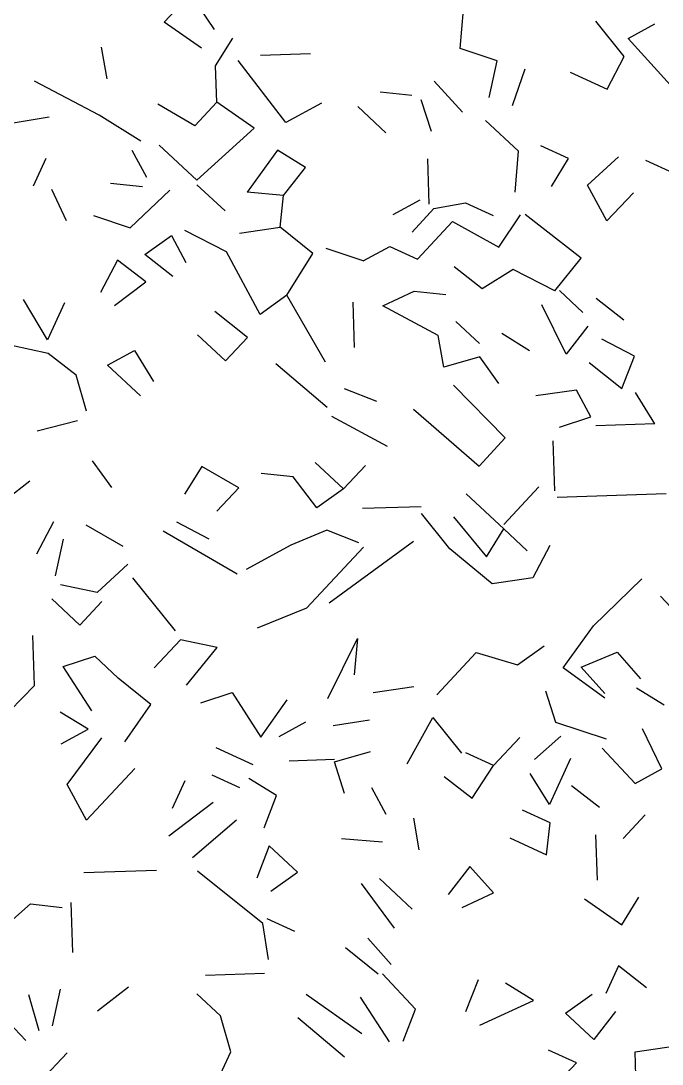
# Model space of a CAD drawing. Header units: metres. Extents: x 10 to 239, y 2 to 253.
# Drawn here: x 16.185 to 16.947, y 187.279 to 188.519 of the extents above; entities that cross this region are included whole.
import ezdxf

# ---------------------------------------------------------------- set-up
doc = ezdxf.new("R2010")
doc.units = ezdxf.units.M
doc.header["$MEASUREMENT"] = 0
doc.layers.add('bloques ARBOLES', color=7, linetype='Continuous', true_color=0xb8d897)

# ---------------------------------------------------------------- blocks, each defined once
blk = doc.blocks.new('arb-alz-77')
at = {"layer": 'bloques ARBOLES', "linetype": 'Continuous'}
for p, q in [((-5.0735, 7.8994), (-5.0014, 7.9765)), ((-5.0735, 7.8994), (-5.0014, 7.9765)), ((-4.9358, 7.8791), (-5.0014, 7.9765)), ((-4.2616, 7.8272), (-4.2526, 7.9334)), ((-4.9715, 7.8282), (-5.0735, 7.8994)), ((-3.8123, 7.805), (-3.8904, 7.9019)), ((-3.8016, 7.8551), (-3.7282, 7.895)), ((-3.8016, 7.8551), (-3.7282, 7.895)), ((-3.8016, 7.8551), (-3.7282, 7.895)), ((-3.8016, 7.8551), (-3.7282, 7.895)), ((-3.8016, 7.8551), (-3.7282, 7.895)), ((-3.8016, 7.8551), (-3.7282, 7.895)), ((-4.9325, 7.7796), (-4.8852, 7.8559)), ((-3.6592, 7.698), (-3.8016, 7.8551)), ((-5.2302, 7.7446), (-5.2456, 7.8313)), ((-5.2302, 7.7446), (-5.2456, 7.8313)), ((-5.2302, 7.7446), (-5.2456, 7.8313)), ((-4.809, 7.8087), (-4.672, 7.8132)), ((-4.809, 7.8087), (-4.672, 7.8132)), ((-4.809, 7.8087), (-4.672, 7.8132)), ((-4.809, 7.8087), (-4.672, 7.8132)), ((-4.809, 7.8087), (-4.672, 7.8132)), ((-4.809, 7.8087), (-4.672, 7.8132)), ((-4.1607, 7.7933), (-4.2616, 7.8272)), ((-4.1607, 7.7933), (-4.2616, 7.8272)), ((-4.1607, 7.7933), (-4.2616, 7.8272)), ((-4.9291, 7.68), (-4.9325, 7.7796)), ((-4.9291, 7.68), (-4.9325, 7.7796)), ((-4.7404, 7.6242), (-4.8708, 7.7941)), ((-4.7404, 7.6242), (-4.8708, 7.7941)), ((-4.1821, 7.6929), (-4.1607, 7.7933)), ((-4.1821, 7.6929), (-4.1607, 7.7933)), ((-4.1821, 7.6929), (-4.1607, 7.7933)), ((-4.1821, 7.6929), (-4.1607, 7.7933)), ((-4.1821, 7.6929), (-4.1607, 7.7933)), ((-3.8591, 7.7161), (-3.8123, 7.805)), ((-4.0851, 7.7709), (-4.1191, 7.67)), ((-4.0851, 7.7709), (-4.1191, 7.67)), ((-3.9603, 7.7626), (-3.8591, 7.7161)), ((-5.2518, 7.6442), (-5.4293, 7.7379)), ((-4.2557, 7.653), (-4.3332, 7.7376)), ((-4.2557, 7.653), (-4.3332, 7.7376)), ((-4.2557, 7.653), (-4.3332, 7.7376)), ((-4.3941, 7.6981), (-4.4817, 7.7076)), ((-4.3941, 7.6981), (-4.4817, 7.7076)), ((-4.9893, 7.6157), (-5.0908, 7.6745)), ((-4.9291, 7.68), (-4.9893, 7.6157)), ((-4.9291, 7.68), (-4.9893, 7.6157)), ((-4.9291, 7.68), (-4.9893, 7.6157)), ((-4.9291, 7.68), (-4.9893, 7.6157)), ((-4.8271, 7.6088), (-4.9291, 7.68)), ((-4.8271, 7.6088), (-4.9291, 7.68)), ((-4.8271, 7.6088), (-4.9291, 7.68)), ((-4.8271, 7.6088), (-4.9291, 7.68)), ((-4.6426, 7.6773), (-4.7404, 7.6242)), ((-4.6426, 7.6773), (-4.7404, 7.6242)), ((-4.6426, 7.6773), (-4.7404, 7.6242)), ((-4.6426, 7.6773), (-4.7404, 7.6242)), ((-4.4654, 7.596), (-4.5426, 7.6682)), ((-4.4654, 7.596), (-4.5426, 7.6682)), ((-4.341, 7.6002), (-4.3688, 7.6865)), ((-4.341, 7.6002), (-4.3688, 7.6865)), ((-5.4877, 7.6238), (-5.3887, 7.6396)), ((-5.1373, 7.5733), (-5.2518, 7.6442)), ((-4.9842, 7.4664), (-4.8271, 7.6088)), ((-4.9842, 7.4664), (-4.8271, 7.6088)), ((-4.1025, 7.546), (-4.1925, 7.6302)), ((-4.1025, 7.546), (-4.1925, 7.6302)), ((-4.9842, 7.4664), (-5.0871, 7.5626)), ((-4.7628, 7.5486), (-4.846, 7.4337)), ((-4.6865, 7.5014), (-4.7628, 7.5486)), ((-3.9648, 7.5258), (-4.0407, 7.5606)), ((-5.4321, 7.4513), (-5.3972, 7.5272)), ((-5.4321, 7.4513), (-5.3972, 7.5272)), ((-5.1214, 7.4742), (-5.1613, 7.5477)), ((-5.1214, 7.4742), (-5.1613, 7.5477)), ((-5.1214, 7.4742), (-5.1613, 7.5477)), ((-5.1214, 7.4742), (-5.1613, 7.5477)), ((-4.3467, 7.4008), (-4.3509, 7.5252)), ((-4.3467, 7.4008), (-4.3509, 7.5252)), ((-4.3467, 7.4008), (-4.3509, 7.5252)), ((-4.3467, 7.4008), (-4.3509, 7.5252)), ((-4.1111, 7.4336), (-4.1025, 7.546)), ((-4.012, 7.4494), (-3.9648, 7.5258)), ((-3.9125, 7.4528), (-3.8279, 7.5305)), ((-3.6769, 7.4857), (-3.7529, 7.5205)), ((-3.6769, 7.4857), (-3.7529, 7.5205)), ((-3.6769, 7.4857), (-3.7529, 7.5205)), ((-4.7462, 7.4246), (-4.6865, 7.5014)), ((-4.7462, 7.4246), (-4.6865, 7.5014)), ((-5.3417, 7.3547), (-5.3819, 7.4406)), ((-5.3417, 7.3547), (-5.3819, 7.4406)), ((-5.2205, 7.4585), (-5.1331, 7.449)), ((-5.1666, 7.3357), (-5.058, 7.4391)), ((-5.1666, 7.3357), (-5.058, 7.4391)), ((-5.1666, 7.3357), (-5.058, 7.4391)), ((-5.1666, 7.3357), (-5.058, 7.4391)), ((-5.1666, 7.3357), (-5.058, 7.4391)), ((-4.9067, 7.382), (-4.9838, 7.454)), ((-4.7462, 7.4246), (-4.846, 7.4337)), ((-4.7462, 7.4246), (-4.846, 7.4337)), ((-3.8595, 7.355), (-3.9125, 7.4528)), ((-3.8595, 7.355), (-3.9125, 7.4528)), ((-4.7557, 7.3372), (-4.7462, 7.4246)), ((-4.4454, 7.3725), (-4.372, 7.4124)), ((-4.4454, 7.3725), (-4.372, 7.4124)), ((-3.7872, 7.4321), (-3.8595, 7.355)), ((-4.3338, 7.3887), (-4.3939, 7.3244)), ((-4.3338, 7.3887), (-4.2472, 7.4042)), ((-4.3338, 7.3887), (-4.2472, 7.4042)), ((-4.3338, 7.3887), (-4.2472, 7.4042)), ((-4.3338, 7.3887), (-4.2472, 7.4042)), ((-4.2472, 7.4042), (-4.1713, 7.3693)), ((-4.2472, 7.4042), (-4.1713, 7.3693)), ((-5.2674, 7.3698), (-5.1666, 7.3357)), ((-5.2674, 7.3698), (-5.1666, 7.3357)), ((-5.2674, 7.3698), (-5.1666, 7.3357)), ((-4.379, 7.2502), (-4.2828, 7.3531)), ((-4.379, 7.2502), (-4.2828, 7.3531)), ((-4.379, 7.2502), (-4.2828, 7.3531)), ((-4.2828, 7.3531), (-4.1559, 7.2826)), ((-4.2828, 7.3531), (-4.1559, 7.2826)), ((-4.2828, 7.3531), (-4.1559, 7.2826)), ((-4.2828, 7.3531), (-4.1559, 7.2826)), ((-4.1559, 7.2826), (-4.0967, 7.3718)), ((-4.1559, 7.2826), (-4.0967, 7.3718)), ((-3.9307, 7.253), (-4.0842, 7.3723)), ((-3.9307, 7.253), (-4.0842, 7.3723)), ((-4.9029, 7.2698), (-5.017, 7.3284)), ((-4.9029, 7.2698), (-5.017, 7.3284)), ((-4.9029, 7.2698), (-5.017, 7.3284)), ((-4.9029, 7.2698), (-5.017, 7.3284)), ((-4.8672, 7.3209), (-4.7557, 7.3372)), ((-4.8672, 7.3209), (-4.7557, 7.3372)), ((-4.8672, 7.3209), (-4.7557, 7.3372)), ((-4.8672, 7.3209), (-4.7557, 7.3372)), ((-4.666, 7.2654), (-4.7557, 7.3372)), ((-4.666, 7.2654), (-4.7557, 7.3372)), ((-4.666, 7.2654), (-4.7557, 7.3372)), ((-5.1269, 7.2623), (-5.0538, 7.3146)), ((-5.1269, 7.2623), (-5.0538, 7.3146)), ((-5.0538, 7.3146), (-5.014, 7.2412)), ((-5.0538, 7.3146), (-5.014, 7.2412)), ((-5.05, 7.2026), (-5.1269, 7.2623)), ((-5.05, 7.2026), (-5.1269, 7.2623)), ((-5.05, 7.2026), (-5.1269, 7.2623)), ((-5.05, 7.2026), (-5.1269, 7.2623)), ((-5.05, 7.2026), (-5.1269, 7.2623)), ((-4.8099, 7.0986), (-4.9029, 7.2698)), ((-4.8099, 7.0986), (-4.9029, 7.2698)), ((-4.8099, 7.0986), (-4.9029, 7.2698)), ((-4.8099, 7.0986), (-4.9029, 7.2698)), ((-4.737, 7.151), (-4.666, 7.2654)), ((-4.737, 7.151), (-4.666, 7.2654)), ((-4.737, 7.151), (-4.666, 7.2654)), ((-4.737, 7.151), (-4.666, 7.2654)), ((-4.5284, 7.2452), (-4.6291, 7.2791)), ((-4.5284, 7.2452), (-4.6291, 7.2791)), ((-4.5284, 7.2452), (-4.6291, 7.2791)), ((-4.5284, 7.2452), (-4.6291, 7.2791)), ((-4.5284, 7.2452), (-4.4549, 7.285)), ((-4.5284, 7.2452), (-4.4549, 7.285)), ((-4.4549, 7.285), (-4.379, 7.2502)), ((-5.2011, 7.2474), (-5.2478, 7.1586)), ((-5.2011, 7.2474), (-5.2478, 7.1586)), ((-5.1242, 7.1877), (-5.2011, 7.2474)), ((-5.1242, 7.1877), (-5.2011, 7.2474)), ((-4.0024, 7.1633), (-3.9307, 7.253)), ((-4.0024, 7.1633), (-3.9307, 7.253)), ((-4.2019, 7.169), (-4.2786, 7.2287)), ((-4.2019, 7.169), (-4.2786, 7.2287)), ((-4.2019, 7.169), (-4.2786, 7.2287)), ((-4.1165, 7.2217), (-4.2019, 7.169)), ((-4.1165, 7.2217), (-4.2019, 7.169)), ((-4.1165, 7.2217), (-4.2019, 7.169)), ((-4.0024, 7.1633), (-4.1165, 7.2217)), ((-4.0024, 7.1633), (-4.1165, 7.2217)), ((-4.0024, 7.1633), (-4.1165, 7.2217)), ((-5.2093, 7.1226), (-5.1242, 7.1877)), ((-5.2093, 7.1226), (-5.1242, 7.1877)), ((-4.737, 7.151), (-4.8099, 7.0986)), ((-4.6311, 6.9677), (-4.737, 7.151)), ((-4.6311, 6.9677), (-4.737, 7.151)), ((-4.4744, 7.1225), (-4.3884, 7.1627)), ((-4.4744, 7.1225), (-4.3884, 7.1627)), ((-4.3884, 7.1627), (-4.301, 7.1532)), ((-4.3884, 7.1627), (-4.301, 7.1532)), ((-4.3884, 7.1627), (-4.301, 7.1532)), ((-4.3884, 7.1627), (-4.301, 7.1532)), ((-4.3884, 7.1627), (-4.301, 7.1532)), ((-3.9257, 7.1037), (-3.99, 7.1637)), ((-3.9257, 7.1037), (-3.99, 7.1637)), ((-3.9257, 7.1037), (-3.99, 7.1637)), ((-3.9257, 7.1037), (-3.99, 7.1637)), ((-3.9257, 7.1037), (-3.99, 7.1637)), ((-5.393, 7.0291), (-5.459, 7.139)), ((-5.393, 7.0291), (-5.459, 7.139)), ((-5.3466, 7.1303), (-5.393, 7.0291)), ((-5.3466, 7.1303), (-5.393, 7.0291)), ((-4.5514, 7.0078), (-4.5556, 7.1321)), ((-4.5514, 7.0078), (-4.5556, 7.1321)), ((-4.5514, 7.0078), (-4.5556, 7.1321)), ((-4.3221, 7.0404), (-4.4744, 7.1225)), ((-4.3221, 7.0404), (-4.4744, 7.1225)), ((-3.9716, 6.9899), (-4.0384, 7.1246)), ((-3.8129, 7.0825), (-3.8896, 7.1423)), ((-3.8129, 7.0825), (-3.8896, 7.1423)), ((-3.8129, 7.0825), (-3.8896, 7.1423)), ((-4.8451, 7.0352), (-4.9347, 7.107)), ((-4.8451, 7.0352), (-4.9347, 7.107)), ((-4.8451, 7.0352), (-4.9347, 7.107)), ((-4.2093, 7.0193), (-4.2735, 7.0795)), ((-4.2093, 7.0193), (-4.2735, 7.0795)), ((-4.2093, 7.0193), (-4.2735, 7.0795)), ((-4.2093, 7.0193), (-4.2735, 7.0795)), ((-4.2093, 7.0193), (-4.2735, 7.0795)), ((-3.912, 7.0667), (-3.9716, 6.9899)), ((-3.912, 7.0667), (-3.9716, 6.9899)), ((-4.9823, 7.0429), (-4.9052, 6.9709)), ((-4.9823, 7.0429), (-4.9052, 6.9709)), ((-4.9823, 7.0429), (-4.9052, 6.9709)), ((-4.9823, 7.0429), (-4.9052, 6.9709)), ((-4.9052, 6.9709), (-4.8451, 7.0352)), ((-4.9052, 6.9709), (-4.8451, 7.0352)), ((-4.9052, 6.9709), (-4.8451, 7.0352)), ((-4.9052, 6.9709), (-4.8451, 7.0352)), ((-4.3067, 6.9537), (-4.3221, 7.0404)), ((-4.3067, 6.9537), (-4.3221, 7.0404)), ((-4.0716, 6.999), (-4.1479, 7.0463)), ((-4.0716, 6.999), (-4.1479, 7.0463)), ((-4.0716, 6.999), (-4.1479, 7.0463)), ((-4.0716, 6.999), (-4.1479, 7.0463)), ((-5.3917, 6.9918), (-5.492, 7.0133)), ((-5.3917, 6.9918), (-5.492, 7.0133)), ((-3.7845, 6.9839), (-3.8734, 7.0307)), ((-3.7845, 6.9839), (-3.8734, 7.0307)), ((-5.3149, 6.9321), (-5.3917, 6.9918)), ((-5.3149, 6.9321), (-5.3917, 6.9918)), ((-5.3149, 6.9321), (-5.3917, 6.9918)), ((-5.3149, 6.9321), (-5.3917, 6.9918)), ((-5.2288, 6.9599), (-5.1552, 6.9998)), ((-5.1552, 6.9998), (-5.1025, 6.9143)), ((-4.208, 6.9819), (-4.3067, 6.9537)), ((-4.208, 6.9819), (-4.3067, 6.9537)), ((-4.1557, 6.909), (-4.208, 6.9819)), ((-4.1557, 6.909), (-4.208, 6.9819)), ((-3.8189, 6.8954), (-3.7845, 6.9839)), ((-3.8189, 6.8954), (-3.7845, 6.9839)), ((-3.8189, 6.8954), (-3.7845, 6.9839)), ((-5.1386, 6.8757), (-5.2288, 6.9599)), ((-4.6269, 6.8433), (-4.7678, 6.9631)), ((-4.6269, 6.8433), (-4.7678, 6.9631)), ((-4.6269, 6.8433), (-4.7678, 6.9631)), ((-4.6269, 6.8433), (-4.7678, 6.9631)), ((-4.6269, 6.8433), (-4.7678, 6.9631)), ((-4.6269, 6.8433), (-4.7678, 6.9631)), ((-3.9086, 6.9671), (-3.8189, 6.8954)), ((-5.2866, 6.8334), (-5.3149, 6.9321)), ((-5.2866, 6.8334), (-5.3149, 6.9321)), ((-4.4903, 6.8603), (-4.5788, 6.8946)), ((-4.4903, 6.8603), (-4.5788, 6.8946)), ((-4.4903, 6.8603), (-4.5788, 6.8946)), ((-4.4903, 6.8603), (-4.5788, 6.8946)), ((-4.1383, 6.7601), (-4.28, 6.9048)), ((-4.1383, 6.7601), (-4.28, 6.9048)), ((-3.9434, 6.8912), (-4.0549, 6.875)), ((-3.9434, 6.8912), (-4.0549, 6.875)), ((-3.9036, 6.8179), (-3.9434, 6.8912)), ((-3.7285, 6.7989), (-3.7812, 6.8843)), ((-3.7285, 6.7989), (-3.7812, 6.8843)), ((-4.39, 6.8388), (-4.2103, 6.6829)), ((-4.39, 6.8388), (-4.2103, 6.6829)), ((-5.4218, 6.7791), (-5.3107, 6.8077)), ((-5.4218, 6.7791), (-5.3107, 6.8077)), ((-5.4218, 6.7791), (-5.3107, 6.8077)), ((-4.4614, 6.7367), (-4.6136, 6.8188)), ((-4.4614, 6.7367), (-4.6136, 6.8188)), ((-4.4614, 6.7367), (-4.6136, 6.8188)), ((-4.4614, 6.7367), (-4.6136, 6.8188)), ((-3.9898, 6.79), (-3.9036, 6.8179)), ((-3.9898, 6.79), (-3.9036, 6.8179)), ((-3.7285, 6.7989), (-3.8903, 6.7934)), ((-3.7285, 6.7989), (-3.8903, 6.7934)), ((-4.2103, 6.6829), (-4.1383, 6.7601)), ((-4.2103, 6.6829), (-4.1383, 6.7601)), ((-4.2103, 6.6829), (-4.1383, 6.7601)), ((-4.0025, 6.6152), (-4.0072, 6.7521)), ((-4.0025, 6.6152), (-4.0072, 6.7521)), ((-4.0025, 6.6152), (-4.0072, 6.7521)), ((-4.0025, 6.6152), (-4.0072, 6.7521)), ((-4.0025, 6.6152), (-4.0072, 6.7521)), ((-5.2174, 6.6241), (-5.2697, 6.697)), ((-4.582, 6.6205), (-4.6592, 6.6927)), ((-4.582, 6.6205), (-4.6592, 6.6927)), ((-4.582, 6.6205), (-4.6592, 6.6927)), ((-4.582, 6.6205), (-4.6592, 6.6927)), ((-4.9701, 6.6822), (-5.0174, 6.6058)), ((-4.8685, 6.6234), (-4.9701, 6.6822)), ((-4.8685, 6.6234), (-4.9701, 6.6822)), ((-4.8685, 6.6234), (-4.9701, 6.6822)), ((-4.8685, 6.6234), (-4.9701, 6.6822)), ((-4.8685, 6.6234), (-4.9701, 6.6822)), ((-4.7201, 6.6532), (-4.8075, 6.6627)), ((-4.7201, 6.6532), (-4.8075, 6.6627)), ((-4.582, 6.6205), (-4.5219, 6.6849)), ((-4.582, 6.6205), (-4.5219, 6.6849)), ((-4.582, 6.6205), (-4.5219, 6.6849)), ((-5.4421, 6.6413), (-5.527, 6.5762)), ((-4.655, 6.5683), (-4.7201, 6.6532)), ((-4.9287, 6.5591), (-4.8685, 6.6234)), ((-4.9287, 6.5591), (-4.8685, 6.6234)), ((-4.9287, 6.5591), (-4.8685, 6.6234)), ((-4.582, 6.6205), (-4.655, 6.5683)), ((-4.1422, 6.5109), (-4.2452, 6.6071)), ((-4.1422, 6.5109), (-4.2452, 6.6071)), ((-4.1427, 6.5232), (-4.0465, 6.6261)), ((-4.1427, 6.5232), (-4.0465, 6.6261)), ((-4.1427, 6.5232), (-4.0465, 6.6261)), ((-3.6971, 6.6068), (-3.9958, 6.5967)), ((-4.3685, 6.5717), (-4.5302, 6.5663)), ((-4.3685, 6.5717), (-4.5302, 6.5663)), ((-4.29, 6.4561), (-4.3679, 6.5531)), ((-4.29, 6.4561), (-4.3679, 6.5531)), ((-4.29, 6.4561), (-4.3679, 6.5531)), ((-4.29, 6.4561), (-4.3679, 6.5531)), ((-5.423, 6.4427), (-5.3761, 6.5314)), ((-5.423, 6.4427), (-5.3761, 6.5314)), ((-5.2886, 6.5219), (-5.1869, 6.4631)), ((-5.0398, 6.5304), (-4.951, 6.4835)), ((-5.0398, 6.5304), (-4.951, 6.4835)), ((-5.0398, 6.5304), (-4.951, 6.4835)), ((-5.0398, 6.5304), (-4.951, 6.4835)), ((-4.2804, 6.5436), (-4.1895, 6.4345)), ((-4.2804, 6.5436), (-4.1895, 6.4345)), ((-4.873, 6.3865), (-5.0763, 6.5043)), ((-4.6279, 6.5069), (-4.7262, 6.4662)), ((-4.5396, 6.4726), (-4.6279, 6.5069)), ((-4.1895, 6.4345), (-4.1422, 6.5109)), ((-4.1895, 6.4345), (-4.1422, 6.5109)), ((-4.078, 6.4507), (-4.1422, 6.5109)), ((-5.3711, 6.3822), (-5.3496, 6.4825)), ((-5.3711, 6.3822), (-5.3496, 6.4825)), ((-4.7262, 6.4662), (-4.8485, 6.3999)), ((-4.7262, 6.4662), (-4.8485, 6.3999)), ((-4.7262, 6.4662), (-4.8485, 6.3999)), ((-4.6212, 6.3079), (-4.3904, 6.4776)), ((-4.0162, 6.4653), (-4.063, 6.3765)), ((-4.0162, 6.4653), (-4.063, 6.3765)), ((-4.6829, 6.2933), (-4.5267, 6.4605)), ((-4.6829, 6.2933), (-4.5267, 6.4605)), ((-4.1746, 6.3602), (-4.29, 6.4561)), ((-4.1746, 6.3602), (-4.29, 6.4561)), ((-4.1746, 6.3602), (-4.29, 6.4561)), ((-4.1746, 6.3602), (-4.29, 6.4561)), ((-4.1746, 6.3602), (-4.29, 6.4561)), ((-4.1746, 6.3602), (-4.29, 6.4561)), ((-4.1746, 6.3602), (-4.29, 6.4561)), ((-4.1746, 6.3602), (-4.29, 6.4561)), ((-5.2575, 6.3362), (-5.1729, 6.4138)), ((-5.2575, 6.3362), (-5.1729, 6.4138)), ((-5.0422, 6.2314), (-5.1592, 6.3769)), ((-5.0422, 6.2314), (-5.1592, 6.3769)), ((-4.063, 6.3765), (-4.1746, 6.3602)), ((-4.063, 6.3765), (-4.1746, 6.3602)), ((-5.2575, 6.3362), (-5.3578, 6.3577)), ((-3.8966, 6.2451), (-3.764, 6.3741)), ((-3.8966, 6.2451), (-3.764, 6.3741)), ((-3.8966, 6.2451), (-3.764, 6.3741)), ((-3.8966, 6.2451), (-3.764, 6.3741)), ((-3.8966, 6.2451), (-3.764, 6.3741)), ((-5.3815, 6.3195), (-5.3043, 6.2474)), ((-3.7126, 6.3261), (-3.6221, 6.2295)), ((-3.7126, 6.3261), (-3.6221, 6.2295)), ((-3.7126, 6.3261), (-3.6221, 6.2295)), ((-3.7126, 6.3261), (-3.6221, 6.2295)), ((-5.3043, 6.2474), (-5.2441, 6.3117)), ((-4.6829, 6.2933), (-4.8182, 6.2389)), ((-4.6829, 6.2933), (-4.8182, 6.2389)), ((-3.9801, 6.1302), (-3.8966, 6.2451)), ((-3.9801, 6.1302), (-3.8966, 6.2451)), ((-5.4293, 6.0812), (-5.434, 6.2182)), ((-5.4293, 6.0812), (-5.434, 6.2182)), ((-5.101, 6.1298), (-5.029, 6.2068)), ((-5.101, 6.1298), (-5.029, 6.2068)), ((-5.101, 6.1298), (-5.029, 6.2068)), ((-5.101, 6.1298), (-5.029, 6.2068)), ((-5.101, 6.1298), (-5.029, 6.2068)), ((-5.101, 6.1298), (-5.029, 6.2068)), ((-5.101, 6.1298), (-5.029, 6.2068)), ((-4.9285, 6.1854), (-5.029, 6.2068)), ((-4.9285, 6.1854), (-5.029, 6.2068)), ((-4.9285, 6.1854), (-5.029, 6.2068)), ((-4.9285, 6.1854), (-5.029, 6.2068)), ((-4.9285, 6.1854), (-5.029, 6.2068)), ((-4.9285, 6.1854), (-5.029, 6.2068)), ((-4.6248, 6.0461), (-4.5432, 6.2108)), ((-4.6248, 6.0461), (-4.5432, 6.2108)), ((-4.5432, 6.2108), (-4.5523, 6.1108)), ((-5.0122, 6.0829), (-4.9285, 6.1854)), ((-4.1049, 6.1384), (-4.0318, 6.1907)), ((-4.1049, 6.1384), (-4.0318, 6.1907)), ((-4.1049, 6.1384), (-4.0318, 6.1907)), ((-4.1049, 6.1384), (-4.0318, 6.1907)), ((-5.3501, 6.1337), (-5.264, 6.1617)), ((-5.3501, 6.1337), (-5.264, 6.1617)), ((-5.3501, 6.1337), (-5.264, 6.1617)), ((-5.1997, 6.1014), (-5.264, 6.1617)), ((-5.1997, 6.1014), (-5.264, 6.1617)), ((-5.1997, 6.1014), (-5.264, 6.1617)), ((-4.3262, 6.0562), (-4.218, 6.1719)), ((-4.3262, 6.0562), (-4.218, 6.1719)), ((-4.3262, 6.0562), (-4.218, 6.1719)), ((-4.218, 6.1719), (-4.1049, 6.1384)), ((-3.9303, 6.1318), (-3.8319, 6.1726)), ((-3.9303, 6.1318), (-3.8319, 6.1726)), ((-3.9303, 6.1318), (-3.8319, 6.1726)), ((-3.9303, 6.1318), (-3.8319, 6.1726)), ((-3.9303, 6.1318), (-3.8319, 6.1726)), ((-3.8319, 6.1726), (-3.7673, 6.1001)), ((-3.8319, 6.1726), (-3.7673, 6.1001)), ((-5.2714, 6.0119), (-5.3501, 6.1337)), ((-5.2714, 6.0119), (-5.3501, 6.1337)), ((-5.2714, 6.0119), (-5.3501, 6.1337)), ((-5.2714, 6.0119), (-5.3501, 6.1337)), ((-5.2714, 6.0119), (-5.3501, 6.1337)), ((-3.865, 6.0469), (-3.9801, 6.1302)), ((-3.865, 6.0469), (-3.9801, 6.1302)), ((-3.865, 6.0469), (-3.9801, 6.1302)), ((-3.865, 6.0469), (-3.9801, 6.1302)), ((-3.8654, 6.0593), (-3.9303, 6.1318)), ((-5.11, 6.0298), (-5.1997, 6.1014)), ((-5.11, 6.0298), (-5.1997, 6.1014)), ((-5.5559, 5.9524), (-5.4293, 6.0812)), ((-5.5559, 5.9524), (-5.4293, 6.0812)), ((-5.5559, 5.9524), (-5.4293, 6.0812)), ((-4.9732, 6.0344), (-4.8869, 6.0623)), ((-4.9732, 6.0344), (-4.8869, 6.0623)), ((-4.9732, 6.0344), (-4.8869, 6.0623)), ((-4.9732, 6.0344), (-4.8869, 6.0623)), ((-4.9732, 6.0344), (-4.8869, 6.0623)), ((-4.9732, 6.0344), (-4.8869, 6.0623)), ((-4.9732, 6.0344), (-4.8869, 6.0623)), ((-4.8869, 6.0623), (-4.8081, 5.9403)), ((-4.8869, 6.0623), (-4.8081, 5.9403)), ((-4.5008, 6.0627), (-4.3892, 6.079)), ((-4.5008, 6.0627), (-4.3892, 6.079)), ((-4.5008, 6.0627), (-4.3892, 6.079)), ((-3.9998, 5.98), (-4.0276, 6.0663)), ((-3.9998, 5.98), (-4.0276, 6.0663)), ((-3.9998, 5.98), (-4.0276, 6.0663)), ((-3.9998, 5.98), (-4.0276, 6.0663)), ((-3.9998, 5.98), (-4.0276, 6.0663)), ((-3.7025, 6.0274), (-3.7788, 6.0747)), ((-3.7025, 6.0274), (-3.7788, 6.0747)), ((-3.7025, 6.0274), (-3.7788, 6.0747)), ((-4.8081, 5.9403), (-4.7367, 6.0423)), ((-4.8081, 5.9403), (-4.7367, 6.0423)), ((-4.8081, 5.9403), (-4.7367, 6.0423)), ((-4.8081, 5.9403), (-4.7367, 6.0423)), ((-5.2821, 5.9617), (-5.3586, 6.0089)), ((-5.2821, 5.9617), (-5.3586, 6.0089)), ((-5.1813, 5.9277), (-5.11, 6.0298)), ((-4.7584, 5.9419), (-4.6849, 5.9818)), ((-4.7584, 5.9419), (-4.6849, 5.9818)), ((-4.7584, 5.9419), (-4.6849, 5.9818)), ((-4.7584, 5.9419), (-4.6849, 5.9818)), ((-4.6099, 5.9719), (-4.5107, 5.9878)), ((-4.407, 5.8667), (-4.3366, 5.9936)), ((-4.407, 5.8667), (-4.3366, 5.9936)), ((-4.407, 5.8667), (-4.3366, 5.9936)), ((-4.407, 5.8667), (-4.3366, 5.9936)), ((-4.3366, 5.9936), (-4.2586, 5.8966)), ((-4.3366, 5.9936), (-4.2586, 5.8966)), ((-3.8612, 5.935), (-3.9998, 5.98)), ((-3.8612, 5.935), (-3.9998, 5.98)), ((-5.3556, 5.9218), (-5.2821, 5.9617)), ((-3.709, 5.8529), (-3.7626, 5.9631)), ((-3.709, 5.8529), (-3.7626, 5.9631)), ((-5.3393, 5.8103), (-5.244, 5.9379)), ((-5.3393, 5.8103), (-5.244, 5.9379)), ((-5.3393, 5.8103), (-5.244, 5.9379)), ((-4.1702, 5.8622), (-4.0981, 5.9394)), ((-4.1702, 5.8622), (-4.0981, 5.9394)), ((-4.1702, 5.8622), (-4.0981, 5.9394)), ((-4.1702, 5.8622), (-4.0981, 5.9394)), ((-4.1702, 5.8622), (-4.0981, 5.9394)), ((-4.1702, 5.8622), (-4.0981, 5.9394)), ((-4.1702, 5.8622), (-4.0981, 5.9394)), ((-4.1702, 5.8622), (-4.0981, 5.9394)), ((-4.0586, 5.8785), (-3.9861, 5.9432)), ((-4.0586, 5.8785), (-3.9861, 5.9432)), ((-4.9316, 5.9113), (-4.8304, 5.8649)), ((-4.6065, 5.8724), (-4.5078, 5.9006)), ((-4.1702, 5.8622), (-4.2461, 5.897)), ((-4.1702, 5.8622), (-4.2461, 5.897)), ((-4.1702, 5.8622), (-4.2461, 5.897)), ((-3.7824, 5.813), (-3.8729, 5.9096)), ((-3.7824, 5.813), (-3.8729, 5.9096)), ((-4.6067, 5.8786), (-4.7311, 5.8743)), ((-4.6067, 5.8786), (-4.7311, 5.8743)), ((-4.6067, 5.8786), (-4.7311, 5.8743)), ((-4.5788, 5.7861), (-4.6065, 5.8724)), ((-4.5788, 5.7861), (-4.6065, 5.8724)), ((-4.5788, 5.7861), (-4.6065, 5.8724)), ((-4.5788, 5.7861), (-4.6065, 5.8724)), ((-4.5788, 5.7861), (-4.6065, 5.8724)), ((-4.2294, 5.773), (-4.1702, 5.8622)), ((-3.9591, 5.8819), (-4.0171, 5.7552)), ((-3.9591, 5.8819), (-4.0171, 5.7552)), ((-3.9591, 5.8819), (-4.0171, 5.7552)), ((-3.9591, 5.8819), (-4.0171, 5.7552)), ((-5.154, 5.8539), (-5.2862, 5.7124)), ((-5.154, 5.8539), (-5.2862, 5.7124)), ((-5.154, 5.8539), (-5.2862, 5.7124)), ((-5.154, 5.8539), (-5.2862, 5.7124)), ((-5.154, 5.8539), (-5.2862, 5.7124)), ((-4.8657, 5.8014), (-4.9415, 5.8361)), ((-4.8657, 5.8014), (-4.9415, 5.8361)), ((-4.8657, 5.8014), (-4.9415, 5.8361)), ((-4.8657, 5.8014), (-4.9415, 5.8361)), ((-4.8657, 5.8014), (-4.9415, 5.8361)), ((-4.8657, 5.8014), (-4.9415, 5.8361)), ((-4.3063, 5.8327), (-4.2294, 5.773)), ((-4.3063, 5.8327), (-4.2294, 5.773)), ((-4.3063, 5.8327), (-4.2294, 5.773)), ((-4.3063, 5.8327), (-4.2294, 5.773)), ((-4.0171, 5.7552), (-4.0698, 5.8407)), ((-4.0171, 5.7552), (-4.0698, 5.8407)), ((-4.0171, 5.7552), (-4.0698, 5.8407)), ((-4.0171, 5.7552), (-4.0698, 5.8407)), ((-4.0171, 5.7552), (-4.0698, 5.8407)), ((-3.7824, 5.813), (-3.709, 5.8529)), ((-3.7824, 5.813), (-3.709, 5.8529)), ((-3.7824, 5.813), (-3.709, 5.8529)), ((-5.2862, 5.7124), (-5.3393, 5.8103)), ((-5.2862, 5.7124), (-5.3393, 5.8103)), ((-5.0506, 5.7453), (-5.0158, 5.8211)), ((-5.0506, 5.7453), (-5.0158, 5.8211)), ((-5.0506, 5.7453), (-5.0158, 5.8211)), ((-5.0506, 5.7453), (-5.0158, 5.8211)), ((-4.7653, 5.7798), (-4.8416, 5.827)), ((-3.8799, 5.7474), (-3.9566, 5.8071)), ((-4.7998, 5.6915), (-4.7653, 5.7798)), ((-4.7998, 5.6915), (-4.7653, 5.7798)), ((-4.7998, 5.6915), (-4.7653, 5.7798)), ((-4.4647, 5.7277), (-4.5045, 5.8011)), ((-5.0605, 5.6701), (-4.939, 5.7615)), ((-5.0605, 5.6701), (-4.939, 5.7615)), ((-5.0605, 5.6701), (-4.939, 5.7615)), ((-4.0154, 5.7054), (-4.0914, 5.7403)), ((-4.0154, 5.7054), (-4.0914, 5.7403)), ((-3.8147, 5.6625), (-3.7546, 5.7268)), ((-3.8147, 5.6625), (-3.7546, 5.7268)), ((-3.8147, 5.6625), (-3.7546, 5.7268)), ((-3.8147, 5.6625), (-3.7546, 5.7268)), ((-3.8147, 5.6625), (-3.7546, 5.7268)), ((-4.9962, 5.61), (-4.8752, 5.7139)), ((-4.9962, 5.61), (-4.8752, 5.7139)), ((-4.9962, 5.61), (-4.8752, 5.7139)), ((-4.3742, 5.631), (-4.3895, 5.7177)), ((-4.3742, 5.631), (-4.3895, 5.7177)), ((-4.3742, 5.631), (-4.3895, 5.7177)), ((-4.3742, 5.631), (-4.3895, 5.7177)), ((-4.3742, 5.631), (-4.3895, 5.7177)), ((-4.3742, 5.631), (-4.3895, 5.7177)), ((-4.3742, 5.631), (-4.3895, 5.7177)), ((-4.3742, 5.631), (-4.3895, 5.7177)), ((-4.025, 5.618), (-4.0154, 5.7054)), ((-4.025, 5.618), (-4.0154, 5.7054)), ((-4.025, 5.618), (-4.0154, 5.7054)), ((-4.025, 5.618), (-4.0154, 5.7054)), ((-4.025, 5.618), (-4.0154, 5.7054)), ((-4.4746, 5.6527), (-4.587, 5.6613)), ((-4.1261, 5.6644), (-4.025, 5.618)), ((-3.8856, 5.548), (-3.8898, 5.6724)), ((-3.8856, 5.548), (-3.8898, 5.6724)), ((-3.8856, 5.548), (-3.8898, 5.6724)), ((-3.8856, 5.548), (-3.8898, 5.6724)), ((-3.8856, 5.548), (-3.8898, 5.6724)), ((-4.7855, 5.6422), (-4.8199, 5.5537)), ((-4.7855, 5.6422), (-4.8199, 5.5537)), ((-4.7084, 5.5699), (-4.7855, 5.6422)), ((-4.7084, 5.5699), (-4.7855, 5.6422)), ((-5.2938, 5.5689), (-5.0947, 5.5756)), ((-4.2356, 5.5859), (-4.2953, 5.5092)), ((-4.2356, 5.5859), (-4.2953, 5.5092)), ((-4.1709, 5.5134), (-4.2356, 5.5859)), ((-4.8033, 5.4297), (-4.9826, 5.5732)), ((-4.8033, 5.4297), (-4.9826, 5.5732)), ((-4.8033, 5.4297), (-4.9826, 5.5732)), ((-4.8033, 5.4297), (-4.9826, 5.5732)), ((-4.8033, 5.4297), (-4.9826, 5.5732)), ((-4.7813, 5.5177), (-4.7084, 5.5699)), ((-4.7813, 5.5177), (-4.7084, 5.5699)), ((-4.4836, 5.5527), (-4.3936, 5.4685)), ((-4.4836, 5.5527), (-4.3936, 5.4685)), ((-4.4417, 5.417), (-4.5329, 5.5386)), ((-4.4417, 5.417), (-4.5329, 5.5386)), ((-4.4417, 5.417), (-4.5329, 5.5386)), ((-4.2567, 5.4731), (-4.1709, 5.5134)), ((-4.2567, 5.4731), (-4.1709, 5.5134)), ((-3.9213, 5.497), (-3.8191, 5.4256)), ((-3.8191, 5.4256), (-3.7718, 5.502)), ((-3.8191, 5.4256), (-3.7718, 5.502)), ((-5.5129, 5.4182), (-5.4403, 5.483)), ((-5.4403, 5.483), (-5.3529, 5.4735)), ((-5.4403, 5.483), (-5.3529, 5.4735)), ((-5.4403, 5.483), (-5.3529, 5.4735)), ((-5.4403, 5.483), (-5.3529, 5.4735)), ((-5.4403, 5.483), (-5.3529, 5.4735)), ((-5.3237, 5.35), (-5.3284, 5.4867)), ((-5.3237, 5.35), (-5.3284, 5.4867)), ((-5.3237, 5.35), (-5.3284, 5.4867)), ((-4.7153, 5.4077), (-4.7913, 5.4426)), ((-4.7153, 5.4077), (-4.7913, 5.4426)), ((-4.7153, 5.4077), (-4.7913, 5.4426)), ((-4.7876, 5.3307), (-4.8033, 5.4297)), ((-4.7876, 5.3307), (-4.8033, 5.4297)), ((-4.7876, 5.3307), (-4.8033, 5.4297)), ((-4.7876, 5.3307), (-4.8033, 5.4297)), ((-4.7876, 5.3307), (-4.8033, 5.4297)), ((-4.5155, 5.3896), (-4.4508, 5.3171)), ((-4.5155, 5.3896), (-4.4508, 5.3171)), ((-4.5155, 5.3896), (-4.4508, 5.3171)), ((-4.4872, 5.2909), (-4.5768, 5.3627)), ((-4.4872, 5.2909), (-4.5768, 5.3627)), ((-4.9605, 5.2874), (-4.7987, 5.2929)), ((-4.9605, 5.2874), (-4.7987, 5.2929)), ((-4.9605, 5.2874), (-4.7987, 5.2929)), ((-4.9605, 5.2874), (-4.7987, 5.2929)), ((-4.9605, 5.2874), (-4.7987, 5.2929)), ((-4.3843, 5.1947), (-4.4748, 5.2914)), ((-4.3843, 5.1947), (-4.4748, 5.2914)), ((-3.8278, 5.3133), (-3.8627, 5.2374)), ((-3.8278, 5.3133), (-3.8627, 5.2374)), ((-3.8278, 5.3133), (-3.8627, 5.2374)), ((-3.8278, 5.3133), (-3.8627, 5.2374)), ((-3.7511, 5.2535), (-3.8278, 5.3133)), ((-4.2127, 5.2754), (-4.2471, 5.187)), ((-4.0613, 5.2182), (-4.1376, 5.2655)), ((-5.4161, 5.135), (-5.4444, 5.2338)), ((-5.4161, 5.135), (-5.4444, 5.2338)), ((-5.3793, 5.1487), (-5.3578, 5.2491)), ((-5.3793, 5.1487), (-5.3578, 5.2491)), ((-5.3793, 5.1487), (-5.3578, 5.2491)), ((-5.2561, 5.1903), (-5.1711, 5.2555)), ((-5.2561, 5.1903), (-5.1711, 5.2555)), ((-4.9193, 5.1767), (-4.9836, 5.2369)), ((-4.9193, 5.1767), (-4.9836, 5.2369)), ((-4.5315, 5.1275), (-4.6846, 5.2345)), ((-3.9729, 5.1838), (-3.8999, 5.2361)), ((-5.4526, 5.1089), (-5.556, 5.2175)), ((-5.4526, 5.1089), (-5.556, 5.2175)), ((-4.456, 5.1053), (-4.5349, 5.2271)), ((-4.456, 5.1053), (-4.5349, 5.2271)), ((-4.456, 5.1053), (-4.5349, 5.2271)), ((-4.456, 5.1053), (-4.5349, 5.2271)), ((-4.456, 5.1053), (-4.5349, 5.2271)), ((-4.2085, 5.151), (-4.0613, 5.2182)), ((-4.2085, 5.151), (-4.0613, 5.2182)), ((-4.8912, 5.0781), (-4.9193, 5.1767)), ((-4.8912, 5.0781), (-4.9193, 5.1767)), ((-4.4187, 5.1065), (-4.3843, 5.1947)), ((-4.4187, 5.1065), (-4.3843, 5.1947)), ((-4.4187, 5.1065), (-4.3843, 5.1947)), ((-3.8958, 5.1118), (-3.9729, 5.1838)), ((-3.8958, 5.1118), (-3.9729, 5.1838)), ((-3.8958, 5.1118), (-3.9729, 5.1838)), ((-3.8958, 5.1118), (-3.9729, 5.1838)), ((-3.8958, 5.1118), (-3.9729, 5.1838)), ((-3.836, 5.1885), (-3.8958, 5.1118)), ((-3.836, 5.1885), (-3.8958, 5.1118)), ((-4.7073, 5.1715), (-4.5792, 5.0637)), ((-3.7826, 5.0781), (-3.671, 5.0943)), ((-3.7826, 5.0781), (-3.671, 5.0943)), ((-3.7826, 5.0781), (-3.671, 5.0943)), ((-3.7826, 5.0781), (-3.671, 5.0943)), ((-3.7826, 5.0781), (-3.671, 5.0943)), ((-3.7826, 5.0781), (-3.671, 5.0943)), ((-5.4114, 4.9981), (-5.3394, 5.0754)), ((-5.4114, 4.9981), (-5.3394, 5.0754)), ((-5.4114, 4.9981), (-5.3394, 5.0754)), ((-5.4114, 4.9981), (-5.3394, 5.0754)), ((-4.9376, 4.9768), (-4.8912, 5.0781)), ((-4.9376, 4.9768), (-4.8912, 5.0781)), ((-4.9376, 4.9768), (-4.8912, 5.0781)), ((-3.9435, 5.0477), (-4.0194, 5.0826)), ((-3.7766, 4.904), (-3.7826, 5.0781)), ((-4.0035, 4.9834), (-3.9435, 5.0477))]:
    blk.add_line(p, q, dxfattribs=at)

msp = doc.modelspace()

# ---------------------------------------------------------------- block references
at = {"layer": 'bloques ARBOLES', "color": 2, "xscale": 0.433568186266492, "yscale": 0.433568186266492, "zscale": 0.433568186266492}
msp.add_blockref('arb-alz-77', (18.55517, 185.0925), dxfattribs=at)

doc.saveas('drawing.dxf')
